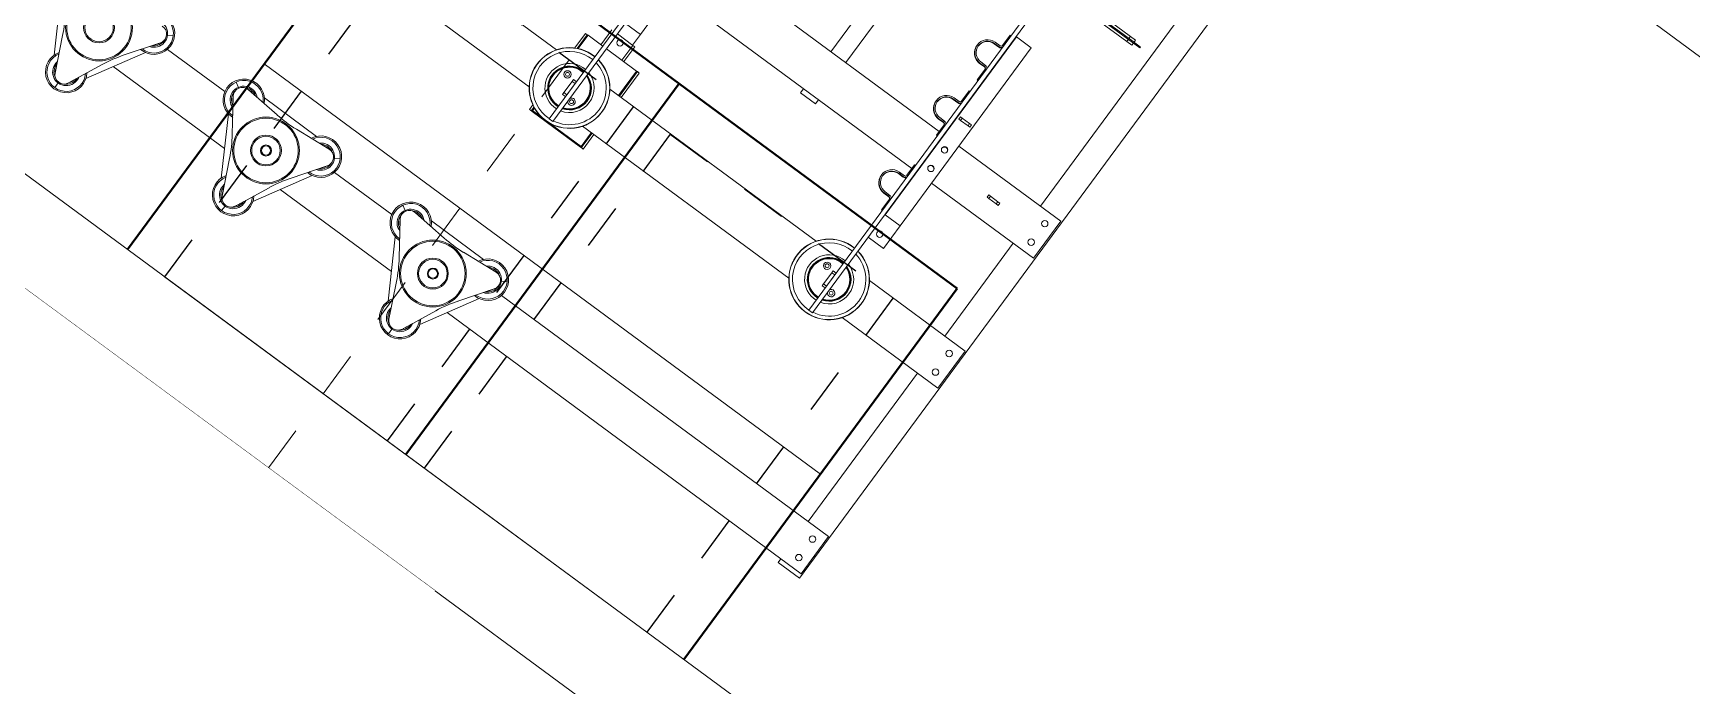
# Model space of a CAD drawing. Header units: metres. Extents: x 432095 to 435012, y 2470938 to 2473256.
# Drawn here: x 433751.425 to 433755.025, y 2471298.749 to 2471300.165 of the extents above; entities that cross this region are included whole.
import ezdxf

# ---------------------------------------------------------------- set-up
doc = ezdxf.new("R2010")
doc.units = ezdxf.units.M
doc.header["$MEASUREMENT"] = 0
doc.set_wipeout_variables(frame=1)
for name, pattern in [('MB D$0$ACAD_ISO02W100', [15, 12, -3]), ('MB D$0$DASHDOT', [1, 0.5, -0.25, 0, -0.25]), ('MB D$0$HIDDEN', [0.375, 0.25, -0.125])]:
    doc.linetypes.add(name, pattern=pattern)
for name, color, linetype, lineweight in [('cong trinh tram 110kv', 7, 'Continuous', 5), ('MB D$0$Co ban', 2, 'Continuous', 40), ('MB D$0$net dut du kien lam', 8, 'MB D$0$HIDDEN', 20)]:
    doc.layers.add(name, color=color, linetype=linetype, lineweight=lineweight)
doc.layers.add('MB D$0$khuat', color=252, linetype='MB D$0$ACAD_ISO02W100')

# ---------------------------------------------------------------- blocks, each defined once
blk = doc.blocks.new('MB D$0$MBA 63')
at = {"color": 8}
blk.add_line((105999.6, 29984.6), (105999.6, 31484.6), dxfattribs=at)
blk.add_line((106499.6, 30084.6), (106499.6, 31384.6))
at = {"layer": 'MB D$0$Co ban'}
for p, q in [((105499.6, 29984.6), (105499.6, 31484.6)), ((105499.6, 31484.6), (106499.6, 31484.6)), ((106499.6, 30734.6), (105499.6, 30734.6)), ((105499.6, 29984.6), (106499.6, 29984.6))]:
    blk.add_line(p, q, dxfattribs=at)
at = {"layer": 'MB D$0$khuat'}
for p, q in [((105599.6, 30784.6), (105599.6, 31384.6)), ((105599.6, 31384.6), (106499.6, 31384.6)), ((105599.6, 30784.6), (106499.6, 30784.6)), ((105599.6, 30684.6), (106499.6, 30684.6)), ((105599.6, 30084.6), (105599.6, 30684.6)), ((105599.6, 30084.6), (106499.6, 30084.6))]:
    blk.add_line(p, q, dxfattribs=at)
at = {"layer": 'MB D$0$net dut du kien lam', "color": 8, "linetype": 'MB D$0$DASHDOT', "ltscale": 0.5}
blk.add_line((106699.6, 30512.3), (98099.6, 30512.3), dxfattribs=at)
at = {"layer": 'MB D$0$net dut du kien lam', "color": 0, "linetype": 'ByBlock', "ltscale": 3}
for points in [[(106699.6, 25012.3), (106699.6, 36012.3), (98099.6, 36012.3), (98099.6, 25012.3)], [(106499.6, 25212.3), (106499.6, 35812.3), (98299.6, 35812.3), (98299.6, 25212.3)], [(104138.6, 27512.3), (104138.6, 33512.3), (100638.6, 33512.3), (100638.6, 27512.3)]]:
    blk.add_lwpolyline(points, close=True, dxfattribs=at)
blk = doc.blocks.new('MB D$0$mba 1')
at = {"layer": 'cong trinh tram 110kv'}
for p, q in [((-18765.9, 10091), (-18765.9, 10078.5)), ((-18315.9, 10091), (-18315.9, 10078.5)), ((-17865.9, 10091), (-17865.9, 10078.5)), ((-18819.1, 9989.9), (-18784, 10065.1)), ((-18747.8, 10065.1), (-18712.7, 9989.9)), ((-18369.1, 9989.9), (-18334, 10065.1)), ((-18297.8, 10065.1), (-18262.7, 9989.9)), ((-17919.1, 9989.9), (-17884, 10065.1)), ((-17847.8, 10065.1), (-17812.7, 9989.9)), ((-18808.7, 10034.9), (-18879, 9913)), ((-18652.8, 9913), (-18723.2, 10034.9)), ((-18358.7, 10034.9), (-18429, 9913)), ((-18202.8, 9913), (-18273.2, 10034.9)), ((-17908.7, 10034.9), (-17979, 9913)), ((-17752.8, 9913), (-17823.2, 10034.9)), ((-18391, 9978.9), (-18690.9, 9978.9)), ((-17941, 9978.9), (-18240.9, 9978.9)), ((-16835.9, 9978.9), (-17790.9, 9978.9)), ((-16890.9, 9988.9), (-16832.9, 9988.9)), ((-16890.9, 9978.9), (-16890.9, 9988.9)), ((-16835.9, 9978.9), (-16835.9, 9878.9)), ((-16832.9, 6788.9), (-16832.9, 9988.9)), ((-18686.6, 9944.6), (-18639, 9876.6)), ((-18442.9, 9876.6), (-18395.3, 9944.6)), ((-18236.6, 9944.6), (-18189, 9876.6)), ((-17992.9, 9876.6), (-17945.3, 9944.6)), ((-17786.6, 9944.6), (-17739, 9876.6)), ((-18463.7, 9878.9), (-18618.1, 9878.9)), ((-18013.7, 9878.9), (-18168.1, 9878.9)), ((-16835.9, 9878.9), (-17718.1, 9878.9)), ((-16890.9, 9478.9), (-16890.9, 9878.9)), ((-18625.5, 9847.9), (-18636.4, 9854.2)), ((-18456.3, 9847.9), (-18445.4, 9854.2)), ((-18342.1, 9852.4), (-18424.7, 9845.2)), ((-18386.3, 9838.9), (-18245.5, 9838.9)), ((-18207.1, 9845.2), (-18289.8, 9852.4)), ((-18175.5, 9847.9), (-18186.4, 9854.2)), ((-18006.3, 9847.9), (-17995.4, 9854.2)), ((-17892.1, 9852.4), (-17974.7, 9845.2)), ((-17936.3, 9838.9), (-17795.5, 9838.9)), ((-17757.1, 9845.2), (-17839.8, 9852.4)), ((-17725.5, 9847.9), (-17736.4, 9854.2)), ((-17908.4, 9517.9), (-17905.4, 9517.9)), ((-17908.4, 9505.6), (-17908.4, 9517.9)), ((-17901.4, 9517.9), (-17905.4, 9517.9)), ((-17903.4, 9515.9), (-17901.4, 9515.9)), ((-17903.4, 9508.1), (-17903.4, 9515.9)), ((-17770.4, 9517.9), (-17901.4, 9517.9)), ((-17901.4, 9517.9), (-17901.4, 9515.9)), ((-17901.4, 9515.9), (-17876.4, 9515.9)), ((-17901.4, 9509.1), (-17901.4, 9515.9)), ((-17851.9, 9508.9), (-17861.9, 9508.9)), ((-17861.9, 7348.9), (-17861.9, 9508.9)), ((-17855.5, 9515.9), (-17770.4, 9515.9)), ((-17851.9, 9508.9), (-17851.9, 7348.9)), ((-17766.4, 9517.9), (-17770.4, 9517.9)), ((-17770.4, 9517.9), (-17770.4, 9515.9)), ((-17770.4, 9515.9), (-17768.4, 9515.9)), ((-17770.4, 9515.9), (-17770.4, 9478.9)), ((-17768.4, 9515.9), (-17768.4, 9478.9)), ((-17766.4, 9517.9), (-17763.4, 9517.9)), ((-17763.4, 9517.9), (-17763.4, 9478.9)), ((-17151.9, 9508.9), (-17161.9, 9508.9)), ((-17161.9, 7348.9), (-17161.9, 9508.9)), ((-17151.9, 9508.9), (-17151.9, 7348.9)), ((-18243.9, 9478.9), (-17937.9, 9478.9)), ((-17793.9, 9478.9), (-17237.9, 9478.9)), ((-17093.9, 9478.9), (-16835.9, 9478.9)), ((-16835.9, 9478.9), (-16835.9, 9378.9)), ((-17861.9, 9448.9), (-17869.9, 9448.9)), ((-17869.9, 9448.9), (-17869.9, 9443.9)), ((-17869.9, 9443.9), (-17861.9, 9443.9)), ((-17869.9, 9413.9), (-17869.9, 9443.9)), ((-17861.9, 9443.9), (-17861.9, 9413.9)), ((-17161.9, 9448.9), (-17169.9, 9448.9)), ((-17169.9, 9448.9), (-17169.9, 9443.9)), ((-17169.9, 9443.9), (-17161.9, 9443.9)), ((-17169.9, 9413.9), (-17169.9, 9443.9)), ((-17161.9, 9443.9), (-17161.9, 9413.9)), ((-17861.9, 9413.9), (-17869.9, 9413.9)), ((-17869.9, 9413.9), (-17869.9, 9408.9)), ((-17869.9, 9408.9), (-17861.9, 9408.9)), ((-17161.9, 9413.9), (-17169.9, 9413.9)), ((-17169.9, 9413.9), (-17169.9, 9408.9)), ((-17169.9, 9408.9), (-17161.9, 9408.9)), ((-18243.9, 9378.9), (-17937.9, 9378.9)), ((-17793.9, 9378.9), (-17237.9, 9378.9)), ((-17770.4, 9378.9), (-17770.4, 9312.9)), ((-17768.4, 9378.9), (-17768.4, 9312.9)), ((-17763.4, 9378.9), (-17763.4, 9312.9)), ((-17093.9, 9378.9), (-16835.9, 9378.9)), ((-16890.9, 9128.9), (-16890.9, 9378.9)), ((-17908.4, 9312.9), (-17908.4, 9352.3)), ((-17903.4, 9312.9), (-17903.4, 9349.8)), ((-17901.4, 9312.9), (-17901.4, 9348.8)), ((-17903.4, 9312.9), (-17908.4, 9312.9)), ((-17903.4, 9312.9), (-17901.4, 9312.9)), ((-17861.9, 9312.9), (-17901.4, 9312.9)), ((-17866.9, 9312.9), (-17866.9, 9272.9)), ((-17770.4, 9312.9), (-17851.9, 9312.9)), ((-17809.9, 9312.9), (-17809.9, 9272.9)), ((-17804.9, 9272.9), (-17804.9, 9312.9)), ((-17770.4, 9312.9), (-17768.4, 9312.9)), ((-17763.4, 9312.9), (-17768.4, 9312.9)), ((-17151.9, 9304.9), (-17110.9, 9304.9)), ((-17110.9, 9243.9), (-17110.9, 9304.9)), ((-17851.9, 9272.9), (-17809.9, 9272.9)), ((-17810.9, 9243.9), (-17810.9, 9272.9)), ((-17809.9, 9272.9), (-17804.9, 9272.9)), ((-17810.9, 9243.9), (-17850.9, 9243.9)), ((-17810.9, 9243.9), (-17810.9, 8763.9)), ((-17163.9, 9239.9), (-17161.9, 9239.9)), ((-17163.9, 9238.9), (-17163.9, 9239.9)), ((-17163.9, 9238.9), (-17163.9, 9210.9)), ((-17161.9, 9238.9), (-17163.9, 9238.9)), ((-17150.9, 9244.9), (-17151.9, 9244.9)), ((-17150.9, 9243.9), (-17151.9, 9243.9)), ((-17150.9, 9243.9), (-17150.9, 9244.9)), ((-17110.9, 9243.9), (-17150.9, 9243.9)), ((-17150.9, 8763.9), (-17150.9, 9243.9)), ((-17110.9, 9243.9), (-17110.9, 8763.9)), ((-17180.9, 9207.9), (-17167.9, 9207.9)), ((-17167.9, 9206.9), (-17180.9, 9206.9)), ((-17180.9, 9203.9), (-17167.9, 9203.9)), ((-17180.9, 9154.9), (-17167.9, 9154.9)), ((-17167.9, 9153.9), (-17180.9, 9153.9)), ((-17180.9, 9150.9), (-17167.9, 9150.9)), ((-17163.9, 9146.9), (-17163.9, 9118.9)), ((-17810.9, 9128.9), (-17163.9, 9128.9)), ((-17455.9, 9139.9), (-17455.9, 9129.9)), ((-17455.9, 9139.9), (-17415.9, 9139.9)), ((-17415.9, 9139.9), (-17415.9, 9129.9)), ((-17163.9, 9118.9), (-17161.9, 9118.9)), ((-17110.9, 9128.9), (-16835.9, 9128.9)), ((-16835.9, 9128.9), (-16835.9, 9028.9)), ((-16990.9, 9081.9), (-16995.9, 9081.9)), ((-16995.9, 9075.9), (-16995.9, 9081.9)), ((-16995.9, 9075.9), (-16990.9, 9075.9)), ((-16990.9, 9081.9), (-16970.9, 9081.9)), ((-16990.9, 9075.9), (-16990.9, 9081.9)), ((-16970.9, 9075.9), (-16990.9, 9075.9)), ((-16965.9, 9081.9), (-16970.9, 9081.9)), ((-16970.9, 9075.9), (-16970.9, 9081.9)), ((-16970.9, 9075.9), (-16965.9, 9075.9)), ((-16965.9, 9075.9), (-16965.9, 9081.9)), ((-17163.9, 9038.9), (-17163.9, 9010.9)), ((-17161.9, 9038.9), (-17163.9, 9038.9)), ((-17810.9, 9028.9), (-17163.9, 9028.9)), ((-17455.9, 9028.9), (-17455.9, 8218.9)), ((-17415.9, 9028.9), (-17415.9, 8218.9)), ((-17167.9, 9007.9), (-17180.9, 9007.9)), ((-17167.9, 9006.9), (-17180.9, 9006.9)), ((-17180.9, 9003.9), (-17167.9, 9003.9)), ((-17110.9, 9028.9), (-16835.9, 9028.9)), ((-16890.9, 8178.9), (-16890.9, 9028.9)), ((-17140.9, 8981.9), (-17145.9, 8981.9)), ((-17145.9, 8981.9), (-17145.9, 8975.9)), ((-17145.9, 8975.9), (-17140.9, 8975.9)), ((-17140.9, 8981.9), (-17120.9, 8981.9)), ((-17140.9, 8981.9), (-17140.9, 8975.9)), ((-17120.9, 8975.9), (-17140.9, 8975.9)), ((-17115.9, 8981.9), (-17120.9, 8981.9)), ((-17120.9, 8981.9), (-17120.9, 8975.9)), ((-17120.9, 8975.9), (-17115.9, 8975.9)), ((-17115.9, 8981.9), (-17115.9, 8975.9)), ((-17167.9, 8954.9), (-17180.9, 8954.9)), ((-17167.9, 8953.9), (-17180.9, 8953.9)), ((-17180.9, 8950.9), (-17167.9, 8950.9)), ((-17163.9, 8946.9), (-17163.9, 8918.9)), ((-17163.9, 8918.9), (-17161.9, 8918.9)), ((-17167.9, 8857.9), (-17180.9, 8857.9)), ((-17167.9, 8856.9), (-17180.9, 8856.9)), ((-17163.9, 8889.9), (-17163.9, 8888.9)), ((-17161.9, 8889.9), (-17163.9, 8889.9)), ((-17163.9, 8888.9), (-17163.9, 8860.9)), ((-17161.9, 8888.9), (-17163.9, 8888.9)), ((-17180.9, 8853.9), (-17167.9, 8853.9)), ((-17167.9, 8804.9), (-17180.9, 8804.9)), ((-17167.9, 8803.9), (-17180.9, 8803.9)), ((-17180.9, 8800.9), (-17167.9, 8800.9)), ((-17163.9, 8796.9), (-17163.9, 8768.9)), ((-17163.9, 8768.9), (-17161.9, 8768.9)), ((-17151.9, 8763.9), (-17150.9, 8763.9)), ((-17110.9, 8763.9), (-17150.9, 8763.9)), ((-17115.9, 8630.4), (-16952.1, 8630.4)), ((-16940.9, 8624.6), (-17115.9, 8624.6)), ((-17115.9, 8622.2), (-16940.9, 8622.2)), ((-16952.1, 8616.4), (-17115.9, 8616.4)), ((-16938.4, 8630.4), (-16952.1, 8630.4)), ((-16952.1, 8630.4), (-16952.1, 8624.6)), ((-16952.1, 8616.4), (-16952.1, 8622.2)), ((-16952.1, 8616.4), (-16938.4, 8616.4)), ((-16940.9, 8624.6), (-16920.9, 8624.6)), ((-16940.9, 8624.6), (-16940.9, 8622.2)), ((-16920.9, 8622.2), (-16940.9, 8622.2)), ((-16938.4, 8630.4), (-16938.4, 8624.6)), ((-16938.4, 8616.4), (-16938.4, 8622.2)), ((-16920.9, 8622.2), (-16920.9, 8624.6))]:
    blk.add_line(p, q, dxfattribs=at)
for centre, radius in [((-18765.9, 9928.9), 72.5), ((-18765.9, 9928.9), 70), ((-18315.9, 9928.9), 72.5), ((-18315.9, 9928.9), 70), ((-17865.9, 9928.9), 72.5), ((-17865.9, 9928.9), 70), ((-18765.9, 9928.9), 33.5), ((-18765.9, 9928.9), 31), ((-18315.9, 9928.9), 33.5), ((-18315.9, 9928.9), 31), ((-18315.9, 9928.9), 12), ((-18315.9, 9928.9), 10), ((-17865.9, 9928.9), 33.5), ((-17865.9, 9928.9), 31), ((-17865.9, 9928.9), 12), ((-17865.9, 9928.9), 10), ((-16860.9, 9953.9), 7), ((-16860.9, 9903.9), 7), ((-17844.7, 9450.2), 4.19), ((-17144.7, 9450.2), 4.19), ((-16860.9, 9453.9), 7), ((-17887.1, 9407.7), 8), ((-17887.1, 9407.7), 4.19), ((-17187.1, 9407.7), 8), ((-17187.1, 9407.7), 4.19), ((-16860.9, 9403.9), 7), ((-17835.9, 9284.9), 7), ((-17135.9, 9284.9), 7), ((-17130.9, 9103.9), 7), ((-16860.9, 9103.9), 7), ((-17130.9, 9053.9), 7), ((-16860.9, 9053.9), 7)]:
    blk.add_circle(centre, radius, dxfattribs=at)
for centre, radius, start, end in [((-18765.9, 10048.9), 45, 326.1, 213.9), ((-18765.9, 10048.9), 42.1, 328.5276, 211.4724), ((-18315.9, 10048.9), 45, 326.1, 213.9), ((-18315.9, 10048.9), 42.1, 328.5276, 211.4724), ((-17865.9, 10048.9), 45, 326.1, 213.9), ((-17865.9, 10048.9), 42.1, 328.5276, 211.4724), ((-18765.9, 10048.9), 29.6, 346.8042, 193.1958), ((-18765.9, 10048.9), 26.7, 114.5583, 184.5726), ((-18765.9, 10048.9), 23.8, 142.5107, 167.4893), ((-18765.9, 10056.6), 20, 25, 155), ((-18765.9, 10048.9), 26.7, 355.4274, 65.4417), ((-18765.9, 10048.9), 23.8, 12.5107, 37.4893), ((-18315.9, 10048.9), 29.6, 346.8042, 193.1958), ((-18315.9, 10048.9), 26.7, 114.5583, 184.5726), ((-18315.9, 10048.9), 23.8, 142.5107, 167.4893), ((-18315.9, 10056.6), 20, 25, 155), ((-18315.9, 10048.9), 26.7, 355.4274, 65.4417), ((-18315.9, 10048.9), 23.8, 12.5107, 37.4893), ((-17865.9, 10048.9), 29.6, 346.8042, 193.1958), ((-17865.9, 10048.9), 26.7, 114.5583, 184.5726), ((-17865.9, 10048.9), 23.8, 142.5107, 167.4893), ((-17865.9, 10056.6), 20, 25, 155), ((-17865.9, 10048.9), 26.7, 355.4274, 65.4417), ((-17865.9, 10048.9), 23.8, 12.5107, 37.4893), ((-19091, 10116.6), 300, 325, 335), ((-18440.8, 10116.6), 300, 205, 215), ((-18641, 10116.6), 300, 325, 335), ((-17990.8, 10116.6), 300, 205, 215), ((-18191, 10116.6), 300, 325, 335), ((-17540.8, 10116.6), 300, 205, 215), ((-18662, 9868.9), 45, 206.1, 93.9), ((-18662, 9868.9), 42.1, 208.5276, 91.4724), ((-18419.8, 9868.9), 45, 86.1, 333.9), ((-18419.8, 9868.9), 42.1, 88.5276, 331.4724), ((-18212, 9868.9), 45, 206.1, 93.9), ((-18212, 9868.9), 42.1, 208.5276, 91.4724), ((-17969.8, 9868.9), 45, 86.1, 333.9), ((-17969.8, 9868.9), 42.1, 88.5276, 331.4724), ((-17762, 9868.9), 45, 206.1, 93.9), ((-17762, 9868.9), 42.1, 208.5276, 91.4724), ((-18662, 9868.9), 29.6, 226.8042, 73.1958), ((-18655.3, 9865.1), 20, 265, 35), ((-18662, 9868.9), 26.7, 354.5583, 64.5726), ((-18662, 9868.9), 23.8, 22.5107, 47.4893), ((-18419.8, 9868.9), 29.6, 106.8042, 313.1958), ((-18419.8, 9868.9), 26.7, 115.4274, 185.4417), ((-18426.5, 9865.1), 20, 145, 275), ((-18419.8, 9868.9), 23.8, 132.5107, 157.4893), ((-18212, 9868.9), 29.6, 226.8042, 73.1958), ((-18205.3, 9865.1), 20, 265, 35), ((-18212, 9868.9), 26.7, 354.5583, 64.5726), ((-18212, 9868.9), 23.8, 22.5107, 47.4893), ((-17969.8, 9868.9), 29.6, 106.8042, 313.1958), ((-17969.8, 9868.9), 26.7, 115.4274, 185.4417), ((-17976.5, 9865.1), 20, 145, 275), ((-17969.8, 9868.9), 23.8, 132.5107, 157.4893), ((-17762, 9868.9), 29.6, 226.8042, 73.1958), ((-17755.3, 9865.1), 20, 265, 35), ((-17762, 9868.9), 26.7, 354.5583, 64.5726), ((-17762, 9868.9), 23.8, 22.5107, 47.4893), ((-18419.8, 9868.9), 26.7, 234.5583, 304.5726), ((-18419.8, 9868.9), 23.8, 262.5107, 287.4893), ((-18315.9, 9553.6), 300, 85, 95), ((-18212, 9868.9), 26.7, 235.4274, 305.4417), ((-18212, 9868.9), 23.8, 252.5107, 277.4893), ((-17969.8, 9868.9), 26.7, 234.5583, 304.5726), ((-17969.8, 9868.9), 23.8, 262.5107, 287.4893), ((-17865.9, 9553.6), 300, 85, 95), ((-17762, 9868.9), 26.7, 235.4274, 305.4417), ((-17762, 9868.9), 23.8, 252.5107, 277.4893), ((-17865.9, 9428.9), 87.6, 279.1955, 272.6169), ((-17865.9, 9428.9), 87.6, 279.1945, 272.6166), ((-17865.9, 9428.9), 87.6, 279.1935, 272.6164), ((-17865.9, 9428.9), 87.4, 279.2152, 272.6225), ((-17865.9, 9428.9), 87.2, 279.2361, 272.6284), ((-17865.9, 9428.9), 79.6, 87.1193, 272.8807), ((-17905.4, 9515.9), 2, 0, 90), ((-17865.9, 9428.9), 79.6, 280.1308, 79.8692), ((-17766.4, 9515.9), 2, 90, 180), ((-17165.9, 9428.9), 87.6, 279.1955, 272.6169), ((-17165.9, 9428.9), 87.6, 279.1945, 272.6166), ((-17165.9, 9428.9), 87.6, 279.1935, 272.6164), ((-17165.9, 9428.9), 87.4, 279.2152, 272.6225), ((-17165.9, 9428.9), 87.2, 279.2361, 272.6284), ((-17165.9, 9428.9), 79.6, 87.1193, 272.8807), ((-17165.9, 9428.9), 79.6, 280.1308, 79.8692), ((-17865.9, 9428.9), 53.3, 85.694, 274.306), ((-17865.9, 9428.9), 47.5, 85.1694, 274.8306), ((-17865.9, 9428.9), 46.5, 85.0652, 274.9348), ((-17865.9, 9428.9), 45, 84.9003, 275.0997), ((-17865.9, 9428.9), 53.3, 285.2359, 74.7641), ((-17865.9, 9428.9), 47.5, 287.1418, 72.8582), ((-17865.9, 9428.9), 46.5, 287.5222, 72.4778), ((-17865.9, 9428.9), 45, 288.1262, 71.8738), ((-17165.9, 9428.9), 53.3, 85.694, 274.306), ((-17165.9, 9428.9), 47.5, 85.1694, 274.8306), ((-17165.9, 9428.9), 46.5, 85.0652, 274.9348), ((-17165.9, 9428.9), 45, 84.9003, 275.0997), ((-17165.9, 9428.9), 53.3, 285.2359, 74.7641), ((-17165.9, 9428.9), 47.5, 287.1418, 72.8582), ((-17165.9, 9428.9), 46.5, 287.5222, 72.4778), ((-17165.9, 9428.9), 45, 288.1262, 71.8738), ((-17844.7, 9450.2), 8, 205.6241, 154.3759), ((-17144.7, 9450.2), 8, 205.6241, 154.3759), ((-17180.9, 9179.9), 28, 90, 181.0232), ((-17180.9, 9178.9), 28, 90, 270), ((-17180.9, 9178.9), 25, 90, 270), ((-17167.9, 9211.9), 4, 270, 0), ((-17167.9, 9210.9), 4, 270, 0), ((-17167.9, 9210.9), 7, 270, 328.9973), ((-17180.9, 9179.9), 25, 181.146, 270), ((-17167.9, 9147.9), 7, 31.0027, 90), ((-17167.9, 9146.9), 7, 31.0027, 90), ((-17167.9, 9146.9), 4, 0, 90), ((-17130.9, 9104.9), 7, 184.096, 355.904), ((-17130.9, 9054.9), 7, 184.096, 355.904), ((-17180.9, 8979.9), 28, 90, 181.0232), ((-17180.9, 8978.9), 28, 90, 270), ((-17180.9, 8978.9), 25, 90, 270), ((-17167.9, 9011.9), 4, 270, 0), ((-17167.9, 9010.9), 4, 270, 0), ((-17167.9, 9010.9), 7, 270, 328.9973), ((-17180.9, 8979.9), 25, 181.146, 270), ((-17167.9, 8947.9), 7, 31.0027, 90), ((-17167.9, 8946.9), 7, 31.0027, 90), ((-17167.9, 8946.9), 4, 0, 90), ((-17180.9, 8829.9), 28, 90, 181.0232), ((-17180.9, 8828.9), 28, 90, 270), ((-17167.9, 8861.9), 4, 270, 0), ((-17167.9, 8860.9), 4, 270, 0), ((-17167.9, 8860.9), 7, 270, 328.9973), ((-17180.9, 8828.9), 25, 90, 270), ((-17180.9, 8829.9), 25, 181.146, 270), ((-17167.9, 8797.9), 7, 31.0027, 90), ((-17167.9, 8796.9), 7, 31.0027, 90), ((-17167.9, 8796.9), 4, 0, 90)]:
    blk.add_arc(centre, radius, start, end, dxfattribs=at)

msp = doc.modelspace()

# ---------------------------------------------------------------- block references
at = {"layer": 'cong trinh tram 110kv', "xscale": 0.001000000045165598, "yscale": 0.00100000003283925, "zscale": 0.001, "rotation": 233.6153637256497}
msp.add_blockref('MB D$0$MBA 63', (433790.6662, 2471403.2202), dxfattribs=at)

# ---------------------------------------------------------------- next in the draw order: wipeouts: each hides what was drawn before it
msp.add_wipeout([(433746.3055, 2471290.8237), (433752.2971, 2471298.9551), (433751.0896, 2471299.8449), (433745.0979, 2471291.7135)]).dxf.layer = 'cong trinh tram 110kv'

# ---------------------------------------------------------------- next in the draw order: block references
at = {"layer": 'cong trinh tram 110kv', "xscale": -0.001000000032834317, "yscale": 0.00100000003283925, "zscale": 0.001, "rotation": 143.6153590623919}
msp.add_blockref('MB D$0$mba 1', (433772.565, 2471297.0384), dxfattribs=at)

doc.saveas('drawing.dxf')
